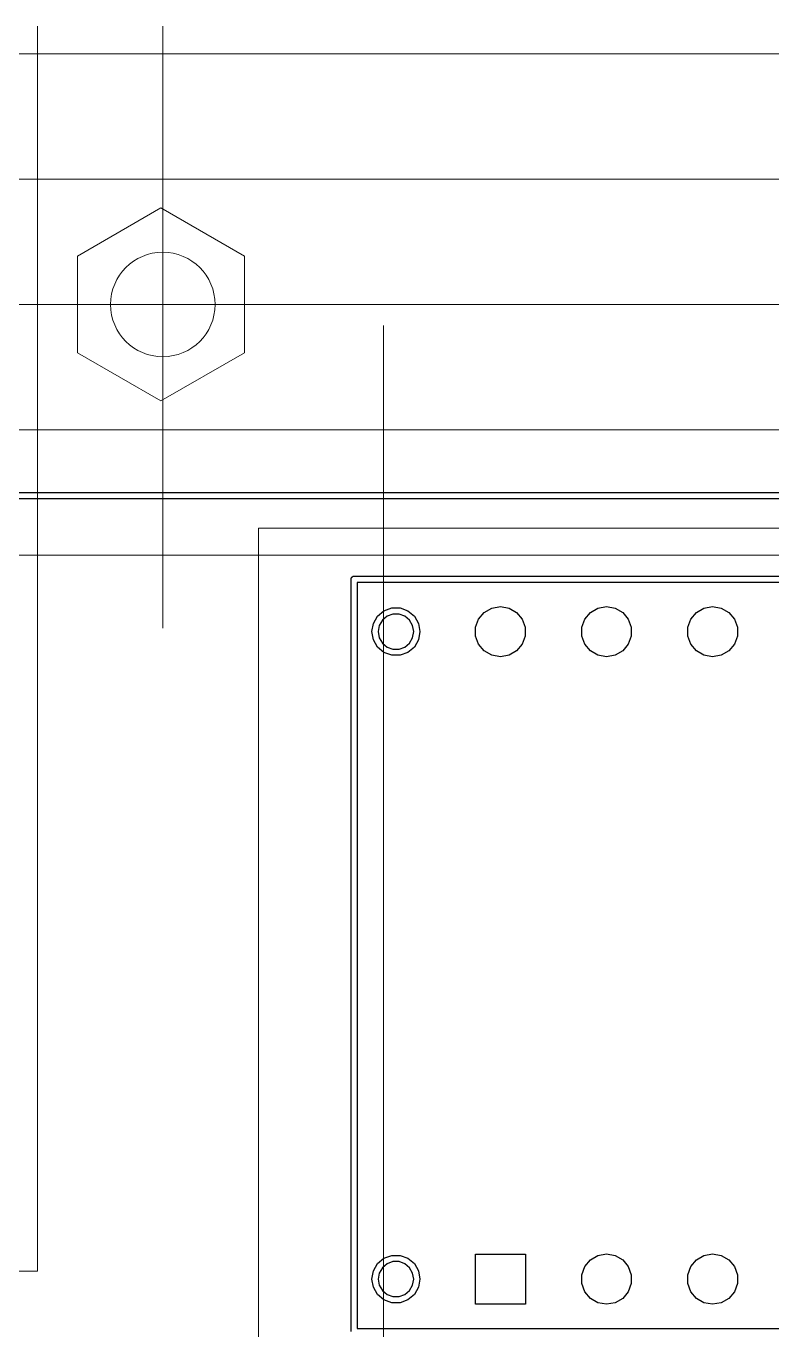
# Model space of a CAD drawing. Header units: millimetres. Extents: x 24 to 200, y 24 to 188.
# Drawn here: x 111.47 to 129.33, y 147.16 to 178.36 of the extents above; entities that cross this region are included whole.
import ezdxf

# ---------------------------------------------------------------- set-up
doc = ezdxf.new("R2010")
doc.units = ezdxf.units.MM
for name, color, linetype in [('0_底面', 51, 'Continuous'), ('1_PCB下', 5, 'Continuous'), ('2_Plate下', 3, 'Continuous'), ('3_SwitchPlate', 6, 'Continuous'), ('4_天板下', 40, 'Continuous'), ('5_左天板', 1, 'Continuous'), ('6_右天板', 230, 'Continuous'), ('7_PCBサンプル', 7, 'Continuous')]:
    doc.layers.add(name, color=color, linetype=linetype)
doc.layers.add('補助線', color=4, linetype='Continuous', lineweight=5, transparency=0.5)

# ---------------------------------------------------------------- blocks, each defined once
blk = doc.blocks.new('hhskb2-F.SilkS')
at = {"layer": '7_PCBサンプル'}
for p, q in [((106.225, -21.5), (106.226, -21.4935)), ((106.225, -39.5), (106.225, -21.5)), ((106.226, -21.487), (106.228, -21.4808)), ((106.226, -21.4935), (106.226, -21.487)), ((106.228, -21.4808), (106.23, -21.4743)), ((106.23, -21.4743), (106.233, -21.4687)), ((106.233, -21.4687), (106.235, -21.4625)), ((106.235, -21.4625), (106.239, -21.4575)), ((106.239, -21.4575), (106.243, -21.4518)), ((106.243, -21.4518), (106.248, -21.4476)), ((106.248, -21.4476), (106.252, -21.4425)), ((106.252, -21.4425), (106.257, -21.4393)), ((106.257, -21.4393), (106.262, -21.435)), ((106.262, -21.435), (106.269, -21.4328)), ((106.269, -21.4328), (106.274, -21.4295)), ((106.274, -21.4295), (106.281, -21.4284)), ((106.281, -21.4284), (106.287, -21.4261)), ((106.287, -21.4261), (106.294, -21.4261)), ((106.294, -21.4261), (106.3, -21.425)), ((106.3, -21.425), (154.3, -21.425)), ((106.375, -21.575), (106.375, -39.425)), ((154.225, -21.575), (106.375, -21.575)), ((106.76, -22.5573), (106.86, -22.3844)), ((106.86, -22.3844), (107.012, -22.256)), ((107.087, -22.3859), (106.974, -22.4808)), ((107.012, -22.256), (107.2, -22.1877)), ((107.226, -22.3355), (107.087, -22.3859)), ((107.2, -22.1877), (107.4, -22.1877)), ((107.374, -22.3355), (107.226, -22.3355)), ((107.512, -22.3859), (107.374, -22.3355)), ((107.4, -22.1877), (107.587, -22.256)), ((107.626, -22.4808), (107.512, -22.3859)), ((107.587, -22.256), (107.74, -22.3844)), ((107.74, -22.3844), (107.84, -22.5573)), ((109.207, -22.6494), (109.278, -22.4529)), ((109.278, -22.4529), (109.413, -22.2926)), ((109.413, -22.2926), (109.594, -22.188)), ((109.594, -22.188), (109.8, -22.1517)), ((109.8, -22.1517), (110.006, -22.188)), ((110.006, -22.188), (110.187, -22.2926)), ((110.187, -22.2926), (110.322, -22.4529)), ((110.322, -22.4529), (110.393, -22.6494)), ((111.747, -22.6494), (111.818, -22.4529)), ((111.818, -22.4529), (111.953, -22.2926)), ((111.953, -22.2926), (112.134, -22.188)), ((112.134, -22.188), (112.34, -22.1517)), ((112.34, -22.1517), (112.546, -22.188)), ((112.546, -22.188), (112.727, -22.2926)), ((112.727, -22.2926), (112.862, -22.4529)), ((112.862, -22.4529), (112.933, -22.6494)), ((114.287, -22.6494), (114.358, -22.4529)), ((114.358, -22.4529), (114.493, -22.2926)), ((114.493, -22.2926), (114.674, -22.188)), ((114.674, -22.188), (114.88, -22.1517)), ((114.88, -22.1517), (115.086, -22.188)), ((115.086, -22.188), (115.267, -22.2926)), ((115.267, -22.2926), (115.402, -22.4529)), ((115.402, -22.4529), (115.473, -22.6494)), ((106.725, -22.754), (106.76, -22.5573)), ((106.76, -22.9507), (106.725, -22.754)), ((106.901, -22.6086), (106.875, -22.754)), ((106.875, -22.754), (106.901, -22.8994)), ((106.974, -22.4808), (106.901, -22.6086)), ((107.699, -22.6086), (107.626, -22.4808)), ((107.725, -22.754), (107.699, -22.6086)), ((107.699, -22.8994), (107.725, -22.754)), ((107.84, -22.5573), (107.875, -22.754)), ((107.875, -22.754), (107.84, -22.9507)), ((109.207, -22.8586), (109.207, -22.6494)), ((110.393, -22.6494), (110.393, -22.8586)), ((111.747, -22.8586), (111.747, -22.6494)), ((112.933, -22.6494), (112.933, -22.8586)), ((114.287, -22.8586), (114.287, -22.6494)), ((115.473, -22.6494), (115.473, -22.8586)), ((106.86, -23.1236), (106.76, -22.9507)), ((106.901, -22.8994), (106.974, -23.0272)), ((106.974, -23.0272), (107.087, -23.1221)), ((107.512, -23.1221), (107.626, -23.0272)), ((107.626, -23.0272), (107.699, -22.8994)), ((107.84, -22.9507), (107.74, -23.1236)), ((109.278, -23.0551), (109.207, -22.8586)), ((109.413, -23.2154), (109.278, -23.0551)), ((110.322, -23.0551), (110.187, -23.2154)), ((110.393, -22.8586), (110.322, -23.0551)), ((111.818, -23.0551), (111.747, -22.8586)), ((111.953, -23.2154), (111.818, -23.0551)), ((112.862, -23.0551), (112.727, -23.2154)), ((112.933, -22.8586), (112.862, -23.0551)), ((114.358, -23.0551), (114.287, -22.8586)), ((114.493, -23.2154), (114.358, -23.0551)), ((115.402, -23.0551), (115.267, -23.2154)), ((115.473, -22.8586), (115.402, -23.0551)), ((107.012, -23.252), (106.86, -23.1236)), ((107.2, -23.3203), (107.012, -23.252)), ((107.087, -23.1221), (107.226, -23.1725)), ((107.4, -23.3203), (107.2, -23.3203)), ((107.226, -23.1725), (107.374, -23.1725)), ((107.374, -23.1725), (107.512, -23.1221)), ((107.587, -23.252), (107.4, -23.3203)), ((107.74, -23.1236), (107.587, -23.252)), ((109.594, -23.32), (109.413, -23.2154)), ((109.8, -23.3563), (109.594, -23.32)), ((110.006, -23.32), (109.8, -23.3563)), ((110.187, -23.2154), (110.006, -23.32)), ((112.134, -23.32), (111.953, -23.2154)), ((112.34, -23.3563), (112.134, -23.32)), ((112.546, -23.32), (112.34, -23.3563)), ((112.727, -23.2154), (112.546, -23.32)), ((114.674, -23.32), (114.493, -23.2154)), ((114.88, -23.3563), (114.674, -23.32)), ((115.086, -23.32), (114.88, -23.3563)), ((115.267, -23.2154), (115.086, -23.32)), ((106.86, -37.8764), (107.012, -37.748)), ((107.012, -37.748), (107.2, -37.6797)), ((107.2, -37.6797), (107.4, -37.6797)), ((107.4, -37.6797), (107.587, -37.748)), ((107.587, -37.748), (107.74, -37.8764)), ((109.2, -38.846), (109.2, -37.646)), ((109.2, -37.646), (110.4, -37.646)), ((110.4, -37.646), (110.4, -38.846)), ((111.953, -37.7846), (112.134, -37.68)), ((112.134, -37.68), (112.34, -37.6437)), ((112.34, -37.6437), (112.546, -37.68)), ((112.546, -37.68), (112.727, -37.7846)), ((114.493, -37.7846), (114.674, -37.68)), ((114.674, -37.68), (114.88, -37.6437)), ((114.88, -37.6437), (115.086, -37.68)), ((115.086, -37.68), (115.267, -37.7846)), ((106.725, -38.246), (106.76, -38.0493)), ((106.76, -38.0493), (106.86, -37.8764)), ((106.974, -37.9728), (106.901, -38.1006)), ((107.087, -37.8779), (106.974, -37.9728)), ((107.226, -37.8275), (107.087, -37.8779)), ((107.374, -37.8275), (107.226, -37.8275)), ((107.512, -37.8779), (107.374, -37.8275)), ((107.626, -37.9728), (107.512, -37.8779)), ((107.699, -38.1006), (107.626, -37.9728)), ((107.74, -37.8764), (107.84, -38.0493)), ((107.84, -38.0493), (107.875, -38.246)), ((111.747, -38.1414), (111.818, -37.9449)), ((111.818, -37.9449), (111.953, -37.7846)), ((112.727, -37.7846), (112.862, -37.9449)), ((112.862, -37.9449), (112.933, -38.1414)), ((114.287, -38.1414), (114.358, -37.9449)), ((114.358, -37.9449), (114.493, -37.7846)), ((115.267, -37.7846), (115.402, -37.9449)), ((115.402, -37.9449), (115.473, -38.1414)), ((106.76, -38.4427), (106.725, -38.246)), ((106.901, -38.1006), (106.875, -38.246)), ((106.875, -38.246), (106.901, -38.3914)), ((107.725, -38.246), (107.699, -38.1006)), ((107.699, -38.3914), (107.725, -38.246)), ((107.875, -38.246), (107.84, -38.4427)), ((111.747, -38.3506), (111.747, -38.1414)), ((111.818, -38.5471), (111.747, -38.3506)), ((112.933, -38.3506), (112.862, -38.5471)), ((112.933, -38.1414), (112.933, -38.3506)), ((114.287, -38.3506), (114.287, -38.1414)), ((114.358, -38.5471), (114.287, -38.3506)), ((115.473, -38.3506), (115.402, -38.5471)), ((115.473, -38.1414), (115.473, -38.3506)), ((106.86, -38.6156), (106.76, -38.4427)), ((107.012, -38.744), (106.86, -38.6156)), ((106.901, -38.3914), (106.974, -38.5192)), ((106.974, -38.5192), (107.087, -38.6141)), ((107.087, -38.6141), (107.226, -38.6645)), ((107.226, -38.6645), (107.374, -38.6645)), ((107.374, -38.6645), (107.512, -38.6141)), ((107.512, -38.6141), (107.626, -38.5192)), ((107.74, -38.6156), (107.587, -38.744)), ((107.626, -38.5192), (107.699, -38.3914)), ((107.84, -38.4427), (107.74, -38.6156)), ((111.953, -38.7074), (111.818, -38.5471)), ((112.862, -38.5471), (112.727, -38.7074)), ((114.493, -38.7074), (114.358, -38.5471)), ((115.402, -38.5471), (115.267, -38.7074)), ((107.2, -38.8123), (107.012, -38.744)), ((107.4, -38.8123), (107.2, -38.8123)), ((107.587, -38.744), (107.4, -38.8123)), ((110.4, -38.846), (109.2, -38.846)), ((112.134, -38.812), (111.953, -38.7074)), ((112.34, -38.8483), (112.134, -38.812)), ((112.546, -38.812), (112.34, -38.8483)), ((112.727, -38.7074), (112.546, -38.812)), ((114.674, -38.812), (114.493, -38.7074)), ((114.88, -38.8483), (114.674, -38.812)), ((115.086, -38.812), (114.88, -38.8483)), ((115.267, -38.7074), (115.086, -38.812)), ((106.375, -39.425), (154.225, -39.425))]:
    blk.add_line(p, q, dxfattribs=at)
blk = doc.blocks.new('hhskb2-Edge.Cuts')
at = {"layer": '7_PCBサンプル'}
for p, q in [((36.9, -19.425), (156.1, -19.425)), ((156.025, -19.575), (36.975, -19.575))]:
    blk.add_line(p, q, dxfattribs=at)

msp = doc.modelspace()

# ---------------------------------------------------------------- linework, layer by layer
at = {"layer": '0_底面', "lineweight": 5, "transparency": 33554687}
msp.add_lwpolyline([(173.699, 177.7), (45.354, 177.7, 0.414214), (39.354, 171.7), (39.354, 45.35, 0.414214), (45.354, 39.35), (173.699, 39.35, 0.414214), (179.699, 45.35), (179.699, 171.7, 0.414214)], format="xyb", close=True, dxfattribs=at)
msp.add_lwpolyline([(112.698, 170.545), (114.698, 169.391), (116.698, 170.545), (116.698, 172.855), (114.698, 174.009), (112.698, 172.855)], close=True, dxfattribs=at)
msp.add_circle((114.743, 171.7), 1.25, dxfattribs=at)
at = {"layer": '1_PCB下', "lineweight": 5, "transparency": 33554687}
msp.add_lwpolyline([(173.699, 177.7), (45.354, 177.7, 0.414214), (39.354, 171.7), (39.354, 45.35, 0.414214), (45.354, 39.35), (173.699, 39.35, 0.414214), (179.699, 45.35), (179.699, 171.7, 0.414214)], format="xyb", close=True, dxfattribs=at)
msp.add_lwpolyline([(170.699, 168.7), (48.355, 168.7), (48.355, 48.35), (170.699, 48.35), (170.699, 146.067), (170.699, 166.345)], close=True, dxfattribs=at)
msp.add_circle((114.743, 171.7), 1.25, dxfattribs=at)
at = {"layer": '2_Plate下', "lineweight": 5, "transparency": 33554687}
msp.add_lwpolyline([(111.743, 168.7), (170.699, 168.7), (170.699, 166.345), (179.699, 166.345), (179.699, 171.7, 0.414214), (173.699, 177.7), (111.743, 177.7)], format="xyb", close=True, dxfattribs=at)
msp.add_circle((114.743, 171.7), 1.25, dxfattribs=at)
at = {"layer": '3_SwitchPlate', "lineweight": 5, "transparency": 33554687}
msp.add_lwpolyline([(111.743, 148.569), (87.058, 148.569), (87.058, 177.7), (45.354, 177.7, 0.414214), (39.354, 171.7), (39.354, 45.35, 0.414214), (45.354, 39.35), (173.699, 39.35, 0.414214), (179.699, 45.35), (179.699, 146.067), (117.037, 146.067), (117.037, 166.345), (179.699, 166.345), (179.699, 171.7, 0.414214), (173.699, 177.7), (111.743, 177.7)], format="xyb", close=True, dxfattribs=at)
msp.add_circle((114.743, 171.7), 1.25, dxfattribs=at)
at = {"layer": '4_天板下', "lineweight": 5, "transparency": 33554687}
msp.add_lwpolyline([(111.743, 168.7), (170.699, 168.7), (170.699, 166.345), (176.699, 166.345), (176.699, 171.7, 0.414214), (173.699, 174.7), (111.743, 174.7)], format="xyb", close=True, dxfattribs=at)
msp.add_circle((114.743, 171.7), 1.25, dxfattribs=at)
at = {"layer": '5_左天板', "lineweight": 5, "transparency": 33554687}
msp.add_lwpolyline([(173.699, 177.7), (45.354, 177.7, 0.414214), (39.354, 171.7), (39.354, 45.35, 0.414214), (45.354, 39.35), (173.699, 39.35, 0.414214), (179.699, 45.35), (179.699, 171.7, 0.414214)], format="xyb", close=True, dxfattribs=at)
msp.add_circle((114.743, 171.7), 1.25, dxfattribs=at)
at = {"layer": '6_右天板', "lineweight": 5, "transparency": 33554687}
msp.add_lwpolyline([(173.699, 177.7), (45.354, 177.7, 0.414214), (39.354, 171.7), (39.354, 45.35, 0.414214), (45.354, 39.35), (173.699, 39.35, 0.414214), (179.699, 45.35), (179.699, 171.7, 0.414214)], format="xyb", close=True, dxfattribs=at)
msp.add_circle((114.743, 171.7), 1.25, dxfattribs=at)
at = {"layer": '補助線', "lineweight": 5, "transparency": 33554687}
for p, q in [((111.743, 163.951), (111.743, 178.362)), ((114.743, 163.951), (114.743, 178.362))]:
    msp.add_line(p, q, dxfattribs=at)
at = {"layer": '補助線'}
for p, q in [((33.641, 177.7), (185.409, 177.7)), ((33.641, 174.7), (185.409, 174.7)), ((33.641, 171.7), (185.409, 171.7)), ((120.025, 171.2), (120.025, 69.882)), ((33.641, 168.7), (185.409, 168.7)), ((33.641, 165.7), (185.409, 165.7))]:
    msp.add_line(p, q, dxfattribs=at)

# ---------------------------------------------------------------- block references
for name in ['hhskb2-Edge.Cuts', 'hhskb2-F.SilkS']:
    msp.add_blockref(name, (13.025, 186.625))

doc.saveas('drawing.dxf')
